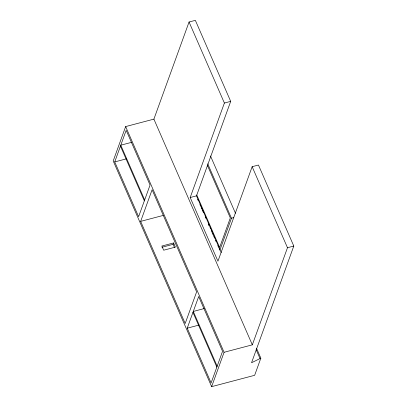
<?xml version="1.0" encoding="UTF-8"?>
<svg xmlns="http://www.w3.org/2000/svg" width="407" height="407" viewBox="0 0 407 407"><rect width="100%" height="100%" fill="white"/><g stroke="black" fill="none" stroke-linecap="round" stroke-linejoin="round"><path stroke-width="0.61" d="M211.844 232.209L211.996 231.242L211.325 230.627M221.23 252.569L196.495 195.853L230.693 101.374L195.36 20.35L189.052 22.014L153.897 119.129L125.646 126.582L113.207 160.943L211.64 386.65L254.65 375.305L260.846 358.175L256.532 348.29M114.728 161.925L126.175 130.301L150.056 185.053L138.609 216.682L114.728 161.925L126.328 158.862M140.654 221.377L152.101 189.748L196.632 291.86L185.185 323.484L140.654 221.377L163.243 215.415M174.455 247.441L173.092 244.317L173.585 242.948L161.859 246.047L163.675 250.213L175.407 247.115L173.585 242.948M260.846 358.175L251.551 362.744L293.793 246.057L258.455 165.033L252.152 166.697L217.948 261.177L190.186 197.517L224.389 103.037L189.052 22.014M187.23 328.179L198.682 296.55L222.558 351.307L211.111 382.936L187.23 328.179L198.83 325.117M207.723 163.807L231.451 218.208L219.856 250.234L219.098 248.499M211.64 386.65L224.079 352.289L125.646 126.582M224.079 352.289L252.33 344.836L287.484 247.721L252.152 166.697M208.46 224.44L208.827 223.972L209.132 225.595M224.389 103.037L230.693 101.374M131.776 142.292L120.787 145.192L144.663 199.949M190.186 197.517L196.495 195.853M231.451 218.208L233.669 217.623M161.95 247.258L173.092 244.317M287.484 247.721L293.793 246.057M204.278 308.547L193.289 311.447L217.17 366.203M209.971 227.264L210.582 227.467L210.592 228.678M210.495 155.978L235.485 213.273M207.463 165.486L230.326 217.918L219.638 247.446L196.769 195.019M197.644 199.308L198.148 200.463M199.918 204.512L200.671 206.252M201.18 207.407L201.933 209.142M202.442 210.302L203.449 212.617M205.214 216.666L205.973 218.401M208.496 224.191L209.254 225.926M212.535 233.45L213.293 235.185M213.797 236.345L214.555 238.08M215.562 240.395L216.071 241.555M217.837 245.604L218.595 247.339M256.161 349.684L259.966 358.409M153.897 119.129L252.33 344.836M120.452 146.113L144.332 200.87M192.954 312.367L216.834 367.124"/></g></svg>
